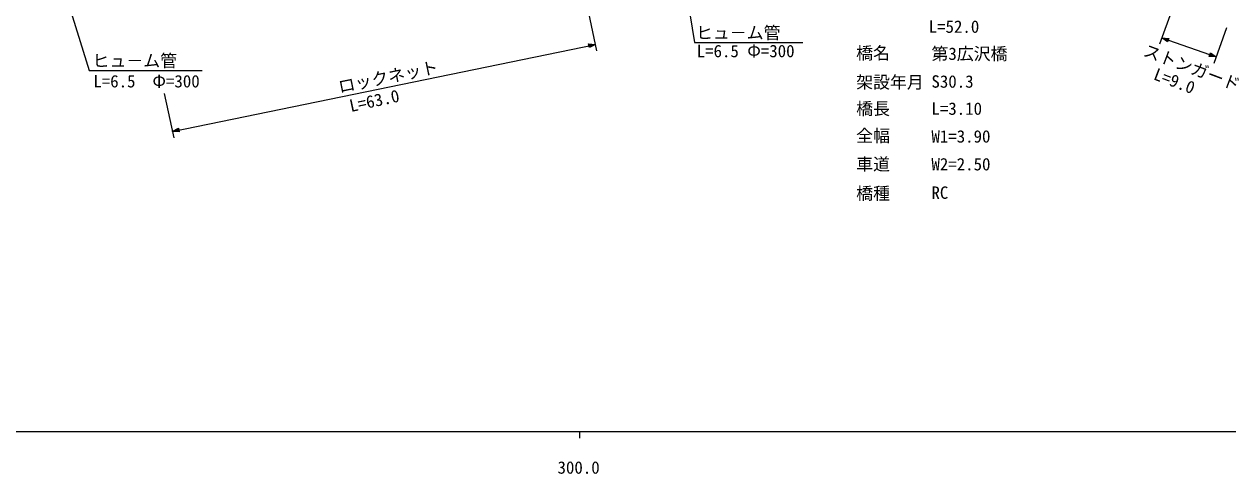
# Model space of a CAD drawing. Units: millimetres, scale not verified. Extents: x 40000 to 680000, y 20000 to 380000.
# Drawn here: x 285868 to 463833, y 198715 to 265191 of the extents above; entities that cross this region are included whole.
import ezdxf
from ezdxf.enums import TextEntityAlignment as Align

# ---------------------------------------------------------------- set-up
doc = ezdxf.new("R2010")
doc.units = ezdxf.units.MM
doc.header["$LTSCALE"] = 1000
doc.layers.add('S-STR-HTXT', color=7, linetype='Continuous', lineweight=13)
doc.layers.add('S-TTL-BAND', color=7, linetype='Continuous', lineweight=25)
doc.styles.add('ＭＳ ゴシック', font='')
doc.styles.get('ＭＳ ゴシック').set_extended_font_data('MS Gothic')

msp = doc.modelspace()

# ---------------------------------------------------------------- linework, layer by layer
at = {"layer": 'S-STR-HTXT'}
for p, q in [((379378, 296496), (384991, 262448)), ((288954, 279252), (295509, 258320)), ((370562, 261237), (369162, 267791)), ((455622, 267491), (453720, 262225)), ((461783, 259421), (463685, 264687)), ((307782, 249334), (370357, 262197)), ((369436, 261727), (369321, 262265)), ((369321, 262265), (370357, 262197)), ((369458, 261812), (369376, 262196)), ((369376, 262196), (370083, 262141)), ((369481, 261897), (369432, 262128)), ((369432, 262128), (369926, 262109)), ((370357, 262197), (369436, 261727)), ((370083, 262141), (369458, 261812)), ((369926, 262109), (369481, 261897)), ((369487, 262059), (369691, 262061)), ((369504, 261982), (369487, 262059)), ((369691, 262061), (369504, 261982)), ((384991, 262448), (401004, 262448)), ((454054, 263150), (462117, 260346)), ((454054, 263150), (455089, 263081)), ((454902, 262563), (454054, 263150)), ((454317, 263058), (455025, 263020)), ((454891, 262650), (454317, 263058)), ((454468, 263006), (454961, 262959)), ((454880, 262738), (454468, 263006)), ((454694, 262927), (454896, 262899)), ((454869, 262825), (454694, 262927)), ((454896, 262899), (454869, 262825)), ((454961, 262959), (454880, 262738)), ((455025, 263020), (454891, 262650)), ((455089, 263081), (454902, 262563)), ((461081, 260415), (461268, 260933)), ((462117, 260346), (461081, 260415)), ((461146, 260476), (461279, 260845)), ((461853, 260438), (461146, 260476)), ((461210, 260536), (461290, 260758)), ((461702, 260490), (461210, 260536)), ((461268, 260933), (462117, 260346)), ((461274, 260597), (461301, 260671)), ((461476, 260569), (461274, 260597)), ((461279, 260845), (461853, 260438)), ((461290, 260758), (461702, 260490)), ((461301, 260671), (461476, 260569)), ((295509, 258320), (312188, 258320)), ((306588, 254928), (307987, 248374)), ((307782, 249334), (308703, 249804)), ((308818, 249267), (307782, 249334)), ((308056, 249391), (308681, 249719)), ((308763, 249335), (308056, 249391)), ((308213, 249423), (308658, 249634)), ((308707, 249404), (308213, 249423)), ((308448, 249471), (308635, 249550)), ((308652, 249473), (308448, 249471)), ((308635, 249550), (308652, 249473)), ((308658, 249634), (308707, 249404)), ((308681, 249719), (308763, 249335)), ((308703, 249804), (308818, 249267))]:
    msp.add_line(p, q, dxfattribs=at)
at = {"layer": 'S-TTL-BAND'}
for p, q in [((40000, 205000), (579000, 205000)), ((368000, 205000), (368000, 204000))]:
    msp.add_line(p, q, dxfattribs=at)

# ---------------------------------------------------------------- texts
at = {"layer": 'S-STR-HTXT', "style": 'ＭＳ ゴシック'}
for s, p in [('L=52.0', (419593, 263349)), ('ヒュ－ム管', (385195, 262448)), ('L=6.5 Φ=300', (385298, 259744)), ('橋名', (408876, 259445)), ('第3広沢橋', (420001, 259345)), ('ヒュ－ム管', (295986, 258320)), ('L=6.5\u3000Φ=300', (296105, 255280)), ('架設年月', (408876, 255139)), ('S30.3', (420001, 255239)), ('橋長', (408876, 251233)), ('L=3.10', (420001, 251233)), ('全幅', (408876, 247227)), ('W1=3.90', (420001, 247127)), ('車道', (408876, 243022)), ('W2=2.50', (420001, 243022)), ('橋種', (408876, 238715)), ('RC', (420001, 238816))]:
    msp.add_text(s, height=1833, dxfattribs=at).set_placement(p, align=Align.BOTTOM_LEFT)
for s, rotation, p in [('ストンガード', 339.363, (450969, 260046)), ('ロックネット', 11.583, (332631, 254461)), ('L=9.0', 339.067, (452501, 256541)), ('L=63.0', 12.075, (334300, 251655))]:
    msp.add_text(s, height=1833, rotation=rotation, dxfattribs=at).set_placement(p, align=Align.BOTTOM_LEFT)
at = {"layer": 'S-TTL-BAND', "style": 'ＭＳ ゴシック'}
msp.add_text('300.0', height=1833, dxfattribs=at).set_placement((367844, 198195), align=Align.BOTTOM_CENTER)

doc.saveas('drawing.dxf')
